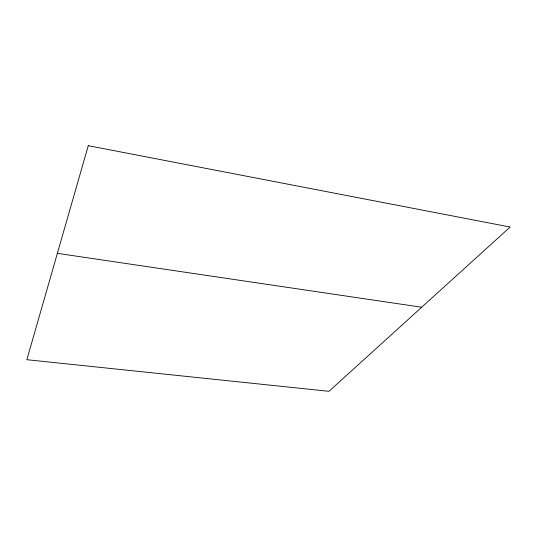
<?xml version="1.0" encoding="UTF-8"?>
<svg xmlns="http://www.w3.org/2000/svg" width="537" height="537" viewBox="0 0 537 537"><rect width="100%" height="100%" fill="white"/><g stroke="black" fill="none" stroke-linecap="round" stroke-linejoin="round"><path stroke-width="0.81" d="M57.372 253.343L421.699 307.231M88.269 145.688L26.85 359.709L328.966 391.312L510.15 227.037L88.269 145.688"/></g></svg>
